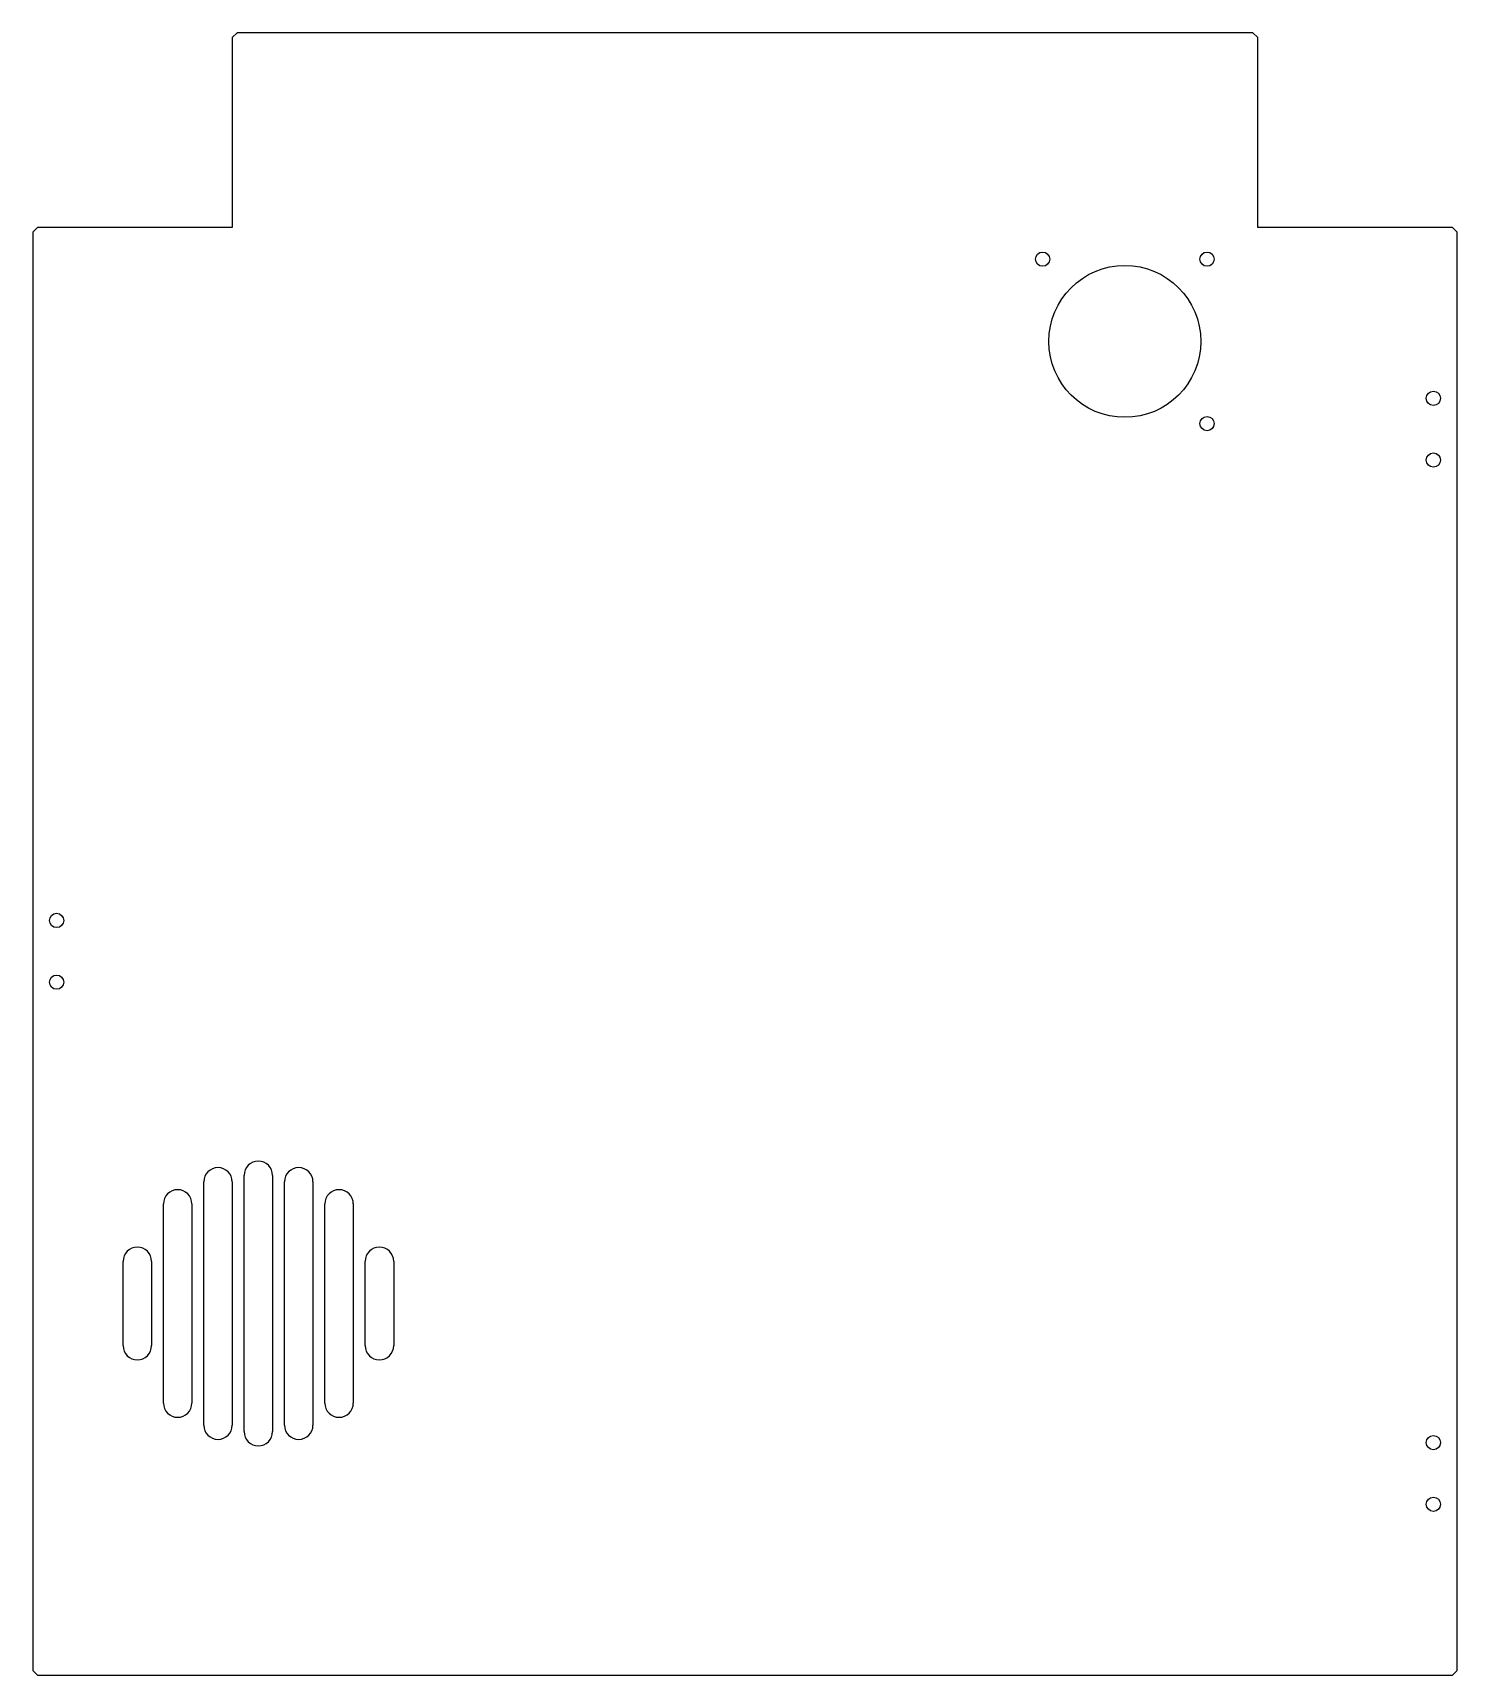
# Model space of a CAD drawing. Header units: millimetres. Extents: x -150 to 150, y -173 to 173.
import ezdxf

# ---------------------------------------------------------------- set-up
doc = ezdxf.new("R2010")
doc.units = ezdxf.units.MM

msp = doc.modelspace()

# ---------------------------------------------------------------- linework, layer by layer
at = {"color": 7, "linetype": 'Continuous', "lineweight": 25}
for p, q in [((-108, 172), (-107, 173)), ((107, 173), (-107, 173)), ((107, 173), (108, 172)), ((-108, 172), (-108, 132)), ((108, 132), (108, 172)), ((-150, 131), (-149, 132)), ((-108, 132), (-149, 132)), ((149, 132), (108, 132)), ((149, 132), (150, 131)), ((-150, 131), (-150, -172)), ((150, -172), (150, 131)), ((-114, -120.33), (-114, -69.07)), ((-108, -69.07), (-108, -120.33)), ((-105.5, -121.7), (-105.5, -67.7)), ((-99.5, -67.7), (-99.5, -121.7)), ((-97, -120.33), (-97, -69.07)), ((-91, -69.07), (-91, -120.33)), ((-122.5, -115.68), (-122.5, -73.72)), ((-116.5, -73.72), (-116.5, -115.68)), ((-88.5, -115.68), (-88.5, -73.72)), ((-82.5, -73.72), (-82.5, -115.68)), ((-131, -103.57), (-131, -85.83)), ((-125, -85.83), (-125, -103.57)), ((-80, -103.57), (-80, -85.83)), ((-74, -85.83), (-74, -103.57)), ((-149, -173), (-150, -172)), ((-149, -173), (149, -173)), ((150, -172), (149, -173))]:
    msp.add_line(p, q, dxfattribs=at)
for centre, radius in [((62.68, 125.32), 1.5), ((97.32, 125.32), 1.5), ((80, 108), 16), ((145, 96), 1.5), ((97.32, 90.68), 1.5), ((145, 83), 1.5), ((-145, -14), 1.5), ((-145, -27), 1.5), ((145, -124), 1.5), ((145, -137), 1.5)]:
    msp.add_circle(centre, radius, dxfattribs=at)
for centre, start, end in [((-102.5, -67.7), 0, 180), ((-111, -69.07), 0, 180), ((-94, -69.07), 0, 180), ((-119.5, -73.72), 0, 180), ((-85.5, -73.72), 0, 180), ((-128, -85.83), 0, 180), ((-77, -85.83), 0, 180), ((-128, -103.57), 180, 0), ((-77, -103.57), 180, 0), ((-119.5, -115.68), 180, 0), ((-85.5, -115.68), 180, 0), ((-111, -120.33), 180, 0), ((-94, -120.33), 180, 0), ((-102.5, -121.7), 180, 0)]:
    msp.add_arc(centre, 3, start, end, dxfattribs=at)

doc.saveas('drawing.dxf')
